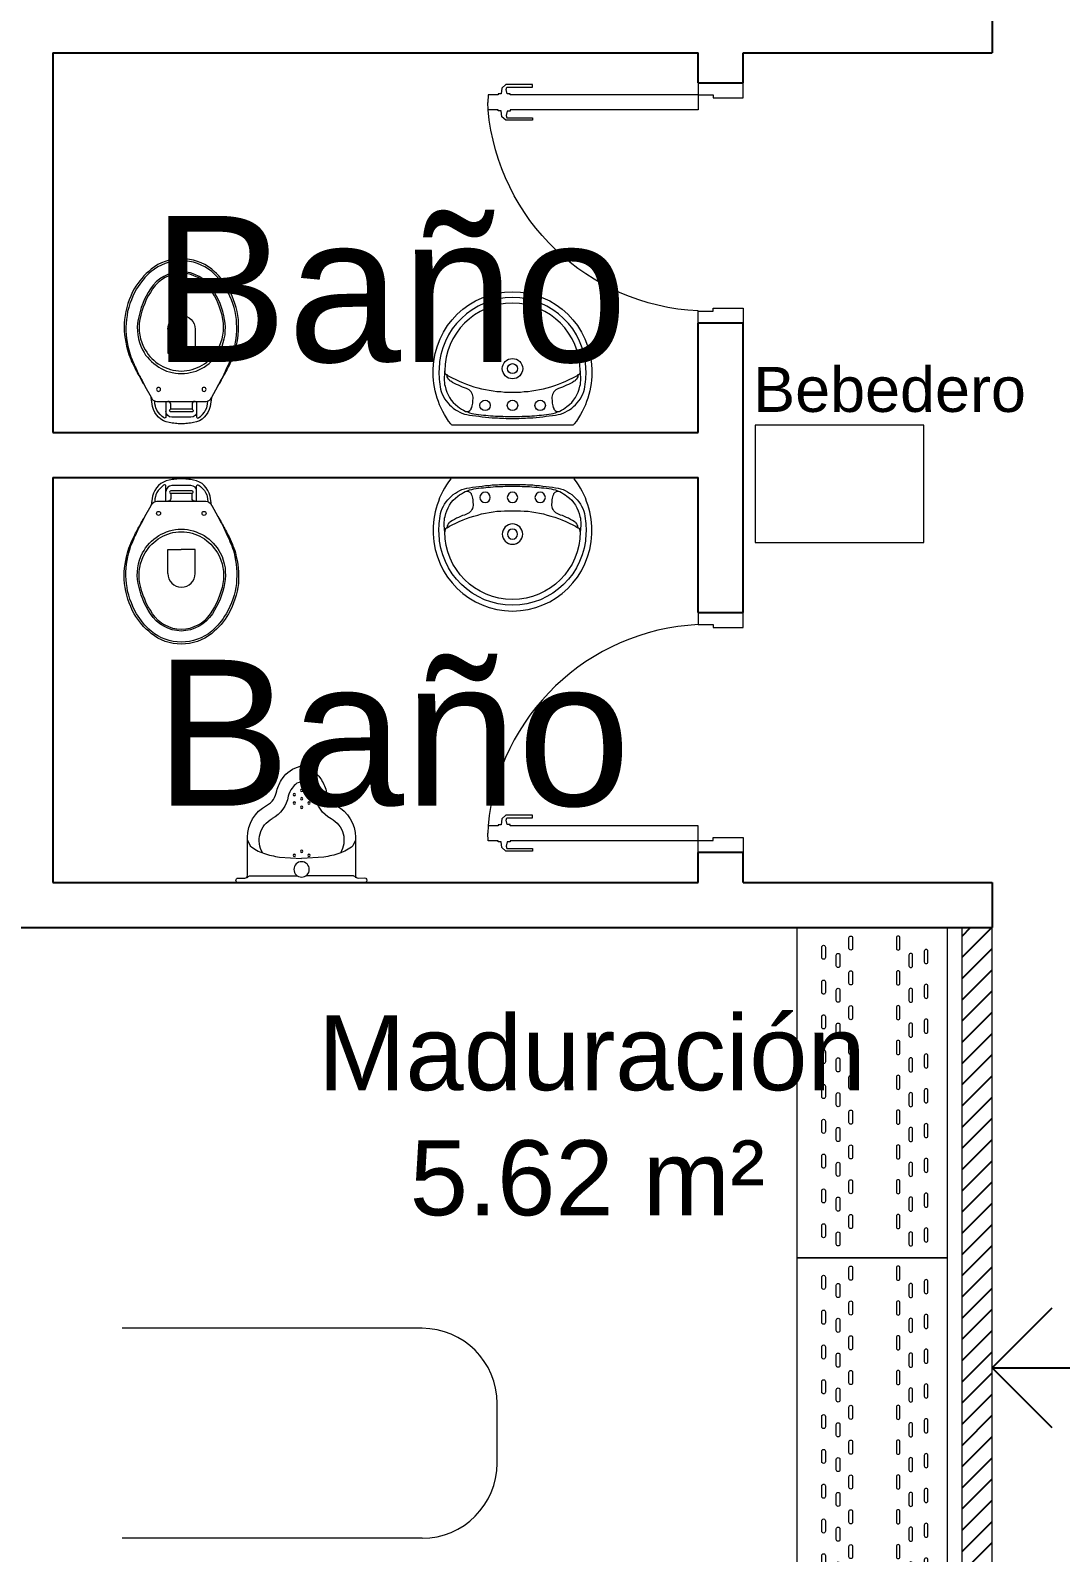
# Model space of a CAD drawing. Extents: x 306 to 2240, y 18 to 779.
# Drawn here: x 697.53 to 700.96, y 364.38 to 369.46 of the extents above; entities that cross this region are included whole.
import ezdxf

# ---------------------------------------------------------------- set-up
doc = ezdxf.new("R2010")
doc.units = 0
doc.header["$MEASUREMENT"] = 0
doc.header["$PDMODE"] = 3
doc.linetypes.add('DASHED', pattern=[0.75, 0.5, -0.25])
doc.linetypes.add('HIDDEN2', pattern=[0.1875, 0.125, -0.0625])
for name, color, linetype in [('0604', 7, 'Continuous'), ('Aberturas', 2, 'Continuous'), ('Cerramiento Camaras', 1, 'Continuous'), ('COTAS', 2, 'Continuous'), ('MAMPOSTERIA', 6, 'Continuous'), ('Nombre de locales', 3, 'Continuous'), ('PANEL CAMARA', 160, 'Continuous'), ('riel', 1, 'DASHED'), ('Sanitario', 1, 'Continuous')]:
    doc.layers.add(name, color=color, linetype=linetype)
doc.layers.add('N-equipamientos', color=1, linetype='Continuous', lineweight=9)
doc.styles.add('arial', font='arial.ttf')
doc.styles.get("Standard").update_dxf_attribs({"font": 'arial.ttf'})
doc.dimstyles.new('Cota 200', dxfattribs={"dimtxt": 0.4, "dimasz": 0.4, "dimexe": 1.25, "dimexo": 0.625, "dimgap": 0.05, "dimtad": 1, "dimzin": 1, "dimtxsty": 'arial', "dimblk": 'OPEN90', "dimcen": 0, "dimse1": 1, "dimse2": 1, "dimclrd": 1, "dimclrt": 2, "dimadec": 0, "dimazin": 0, "dimtfac": 1, "dimtix": 1, "dimtmove": 0, "dimatfit": 3, "dimldrblk": 'OPEN90', "dimfxl": 1, "dimarcsym": 0})

# ---------------------------------------------------------------- blocks, each defined once
blk = doc.blocks.new('A$C2CFD14AB')
at = {"layer": 'N-equipamientos'}
blk.add_lwpolyline([(0, 0), (0, 0.5), (1.1, 0.5), (1.1, 0)], close=True, dxfattribs=at)
for points in [[(0.0664, 0.4117, -0.414214), (0.0724, 0.4177), (0.1074, 0.4177, -0.414214), (0.1134, 0.4117, -0.414214), (0.1074, 0.4057), (0.0724, 0.4057, -0.414214)], [(0.1824, 0.4117, -0.414214), (0.1884, 0.4177), (0.2234, 0.4177, -0.414214), (0.2294, 0.4117, -0.414214), (0.2234, 0.4057), (0.1884, 0.4057, -0.414214)], [(0.2984, 0.4117, -0.414214), (0.3044, 0.4177), (0.3394, 0.4177, -0.414214), (0.3454, 0.4117, -0.414214), (0.3394, 0.4057), (0.3044, 0.4057, -0.414214)], [(0.4144, 0.4117, -0.414214), (0.4204, 0.4177), (0.4554, 0.4177, -0.414214), (0.4614, 0.4117, -0.414214), (0.4554, 0.4057), (0.4204, 0.4057, -0.414214)], [(0.5304, 0.4117, -0.414214), (0.5364, 0.4177), (0.5714, 0.4177, -0.414214), (0.5774, 0.4117, -0.414214), (0.5714, 0.4057), (0.5364, 0.4057, -0.414214)], [(0.6464, 0.4117, -0.414214), (0.6524, 0.4177), (0.6874, 0.4177, -0.414214), (0.6934, 0.4117, -0.414214), (0.6874, 0.4057), (0.6524, 0.4057, -0.414214)], [(0.7624, 0.4117, -0.414214), (0.7684, 0.4177), (0.8034, 0.4177, -0.414214), (0.8094, 0.4117, -0.414214), (0.8034, 0.4057), (0.7684, 0.4057, -0.414214)], [(0.8784, 0.4117, -0.414214), (0.8844, 0.4177), (0.9194, 0.4177, -0.414214), (0.9254, 0.4117, -0.414214), (0.9194, 0.4057), (0.8844, 0.4057, -0.414214)], [(0.9944, 0.4117, -0.414214), (1.0004, 0.4177), (1.0354, 0.4177, -0.414214), (1.0414, 0.4117, -0.414214), (1.0354, 0.4057), (1.0004, 0.4057, -0.414214)], [(0.0391, 0.3635, -0.414214), (0.0451, 0.3695), (0.0801, 0.3695, -0.414214), (0.0861, 0.3635, -0.414214), (0.0801, 0.3575), (0.0451, 0.3575, -0.414214)], [(0.1551, 0.3635, -0.414214), (0.1611, 0.3695), (0.1961, 0.3695, -0.414214), (0.2021, 0.3635, -0.414214), (0.1961, 0.3575), (0.1611, 0.3575, -0.414214)], [(0.2711, 0.3635, -0.414214), (0.2771, 0.3695), (0.3121, 0.3695, -0.414214), (0.3181, 0.3635, -0.414214), (0.3121, 0.3575), (0.2771, 0.3575, -0.414214)], [(0.3871, 0.3635, -0.414214), (0.3931, 0.3695), (0.4281, 0.3695, -0.414214), (0.4341, 0.3635, -0.414214), (0.4281, 0.3575), (0.3931, 0.3575, -0.414214)], [(0.5031, 0.3635, -0.414214), (0.5091, 0.3695), (0.5441, 0.3695, -0.414214), (0.5501, 0.3635, -0.414214), (0.5441, 0.3575), (0.5091, 0.3575, -0.414214)], [(0.6191, 0.3635, -0.414214), (0.6251, 0.3695), (0.6601, 0.3695, -0.414214), (0.6661, 0.3635, -0.414214), (0.6601, 0.3575), (0.6251, 0.3575, -0.414214)], [(0.7351, 0.3635, -0.414214), (0.7411, 0.3695), (0.7761, 0.3695, -0.414214), (0.7821, 0.3635, -0.414214), (0.7761, 0.3575), (0.7411, 0.3575, -0.414214)], [(0.8511, 0.3635, -0.414214), (0.8571, 0.3695), (0.8921, 0.3695, -0.414214), (0.8981, 0.3635, -0.414214), (0.8921, 0.3575), (0.8571, 0.3575, -0.414214)], [(0.9671, 0.3635, -0.414214), (0.9731, 0.3695), (1.0081, 0.3695, -0.414214), (1.0141, 0.3635, -0.414214), (1.0081, 0.3575), (0.9731, 0.3575, -0.414214)], [(0.0971, 0.3215, -0.414214), (0.1031, 0.3275), (0.1381, 0.3275, -0.414214), (0.1441, 0.3215, -0.414214), (0.1381, 0.3155), (0.1031, 0.3155, -0.414214)], [(0.2131, 0.3215, -0.414214), (0.2191, 0.3275), (0.2541, 0.3275, -0.414214), (0.2601, 0.3215, -0.414214), (0.2541, 0.3155), (0.2191, 0.3155, -0.414214)], [(0.3291, 0.3215, -0.414214), (0.3351, 0.3275), (0.3701, 0.3275, -0.414214), (0.3761, 0.3215, -0.414214), (0.3701, 0.3155), (0.3351, 0.3155, -0.414214)], [(0.4451, 0.3215, -0.414214), (0.4511, 0.3275), (0.4861, 0.3275, -0.414214), (0.4921, 0.3215, -0.414214), (0.4861, 0.3155), (0.4511, 0.3155, -0.414214)], [(0.5611, 0.3215, -0.414214), (0.5671, 0.3275), (0.6021, 0.3275, -0.414214), (0.6081, 0.3215, -0.414214), (0.6021, 0.3155), (0.5671, 0.3155, -0.414214)], [(0.6771, 0.3215, -0.414214), (0.6831, 0.3275), (0.7181, 0.3275, -0.414214), (0.7241, 0.3215, -0.414214), (0.7181, 0.3155), (0.6831, 0.3155, -0.414214)], [(0.7931, 0.3215, -0.414214), (0.7991, 0.3275), (0.8341, 0.3275, -0.414214), (0.8401, 0.3215, -0.414214), (0.8341, 0.3155), (0.7991, 0.3155, -0.414214)], [(0.9091, 0.3215, -0.414214), (0.9151, 0.3275), (0.9501, 0.3275, -0.414214), (0.9561, 0.3215, -0.414214), (0.9501, 0.3155), (0.9151, 0.3155, -0.414214)], [(1.0251, 0.3215, -0.414214), (1.0311, 0.3275), (1.0661, 0.3275, -0.414214), (1.0721, 0.3215, -0.414214), (1.0661, 0.3155), (1.0311, 0.3155, -0.414214)], [(0.0971, 0.1635, 0.414214), (0.1031, 0.1575), (0.1381, 0.1575, 0.414214), (0.1441, 0.1635, 0.414214), (0.1381, 0.1695), (0.1031, 0.1695, 0.414214)], [(0.2131, 0.1635, 0.414214), (0.2191, 0.1575), (0.2541, 0.1575, 0.414214), (0.2601, 0.1635, 0.414214), (0.2541, 0.1695), (0.2191, 0.1695, 0.414214)], [(0.3291, 0.1635, 0.414214), (0.3351, 0.1575), (0.3701, 0.1575, 0.414214), (0.3761, 0.1635, 0.414214), (0.3701, 0.1695), (0.3351, 0.1695, 0.414214)], [(0.4451, 0.1635, 0.414214), (0.4511, 0.1575), (0.4861, 0.1575, 0.414214), (0.4921, 0.1635, 0.414214), (0.4861, 0.1695), (0.4511, 0.1695, 0.414214)], [(0.5611, 0.1635, 0.414214), (0.5671, 0.1575), (0.6021, 0.1575, 0.414214), (0.6081, 0.1635, 0.414214), (0.6021, 0.1695), (0.5671, 0.1695, 0.414214)], [(0.6771, 0.1635, 0.414214), (0.6831, 0.1575), (0.7181, 0.1575, 0.414214), (0.7241, 0.1635, 0.414214), (0.7181, 0.1695), (0.6831, 0.1695, 0.414214)], [(0.7931, 0.1635, 0.414214), (0.7991, 0.1575), (0.8341, 0.1575, 0.414214), (0.8401, 0.1635, 0.414214), (0.8341, 0.1695), (0.7991, 0.1695, 0.414214)], [(0.9091, 0.1635, 0.414214), (0.9151, 0.1575), (0.9501, 0.1575, 0.414214), (0.9561, 0.1635, 0.414214), (0.9501, 0.1695), (0.9151, 0.1695, 0.414214)], [(1.0251, 0.1635, 0.414214), (1.0311, 0.1575), (1.0661, 0.1575, 0.414214), (1.0721, 0.1635, 0.414214), (1.0661, 0.1695), (1.0311, 0.1695, 0.414214)], [(0.0391, 0.1215, 0.414214), (0.0451, 0.1155), (0.0801, 0.1155, 0.414214), (0.0861, 0.1215, 0.414214), (0.0801, 0.1275), (0.0451, 0.1275, 0.414214)], [(0.1551, 0.1215, 0.414214), (0.1611, 0.1155), (0.1961, 0.1155, 0.414214), (0.2021, 0.1215, 0.414214), (0.1961, 0.1275), (0.1611, 0.1275, 0.414214)], [(0.2711, 0.1215, 0.414214), (0.2771, 0.1155), (0.3121, 0.1155, 0.414214), (0.3181, 0.1215, 0.414214), (0.3121, 0.1275), (0.2771, 0.1275, 0.414214)], [(0.3871, 0.1215, 0.414214), (0.3931, 0.1155), (0.4281, 0.1155, 0.414214), (0.4341, 0.1215, 0.414214), (0.4281, 0.1275), (0.3931, 0.1275, 0.414214)], [(0.5031, 0.1215, 0.414214), (0.5091, 0.1155), (0.5441, 0.1155, 0.414214), (0.5501, 0.1215, 0.414214), (0.5441, 0.1275), (0.5091, 0.1275, 0.414214)], [(0.6191, 0.1215, 0.414214), (0.6251, 0.1155), (0.6601, 0.1155, 0.414214), (0.6661, 0.1215, 0.414214), (0.6601, 0.1275), (0.6251, 0.1275, 0.414214)], [(0.7351, 0.1215, 0.414214), (0.7411, 0.1155), (0.7761, 0.1155, 0.414214), (0.7821, 0.1215, 0.414214), (0.7761, 0.1275), (0.7411, 0.1275, 0.414214)], [(0.8511, 0.1215, 0.414214), (0.8571, 0.1155), (0.8921, 0.1155, 0.414214), (0.8981, 0.1215, 0.414214), (0.8921, 0.1275), (0.8571, 0.1275, 0.414214)], [(0.9671, 0.1215, 0.414214), (0.9731, 0.1155), (1.0081, 0.1155, 0.414214), (1.0141, 0.1215, 0.414214), (1.0081, 0.1275), (0.9731, 0.1275, 0.414214)], [(0.0522, 0.0704, 0.414214), (0.0582, 0.0644), (0.0932, 0.0644, 0.414214), (0.0992, 0.0704, 0.414214), (0.0932, 0.0764), (0.0582, 0.0764, 0.414214)], [(0.1682, 0.0704, 0.414214), (0.1742, 0.0644), (0.2092, 0.0644, 0.414214), (0.2152, 0.0704, 0.414214), (0.2092, 0.0764), (0.1742, 0.0764, 0.414214)], [(0.2842, 0.0704, 0.414214), (0.2902, 0.0644), (0.3252, 0.0644, 0.414214), (0.3312, 0.0704, 0.414214), (0.3252, 0.0764), (0.2902, 0.0764, 0.414214)], [(0.4002, 0.0704, 0.414214), (0.4062, 0.0644), (0.4412, 0.0644, 0.414214), (0.4472, 0.0704, 0.414214), (0.4412, 0.0764), (0.4062, 0.0764, 0.414214)], [(0.5162, 0.0704, 0.414214), (0.5222, 0.0644), (0.5572, 0.0644, 0.414214), (0.5632, 0.0704, 0.414214), (0.5572, 0.0764), (0.5222, 0.0764, 0.414214)], [(0.6322, 0.0704, 0.414214), (0.6382, 0.0644), (0.6732, 0.0644, 0.414214), (0.6792, 0.0704, 0.414214), (0.6732, 0.0764), (0.6382, 0.0764, 0.414214)], [(0.7482, 0.0704, 0.414214), (0.7542, 0.0644), (0.7892, 0.0644, 0.414214), (0.7952, 0.0704, 0.414214), (0.7892, 0.0764), (0.7542, 0.0764, 0.414214)], [(0.8642, 0.0704, 0.414214), (0.8702, 0.0644), (0.9052, 0.0644, 0.414214), (0.9112, 0.0704, 0.414214), (0.9052, 0.0764), (0.8702, 0.0764, 0.414214)], [(0.9802, 0.0704, 0.414214), (0.9862, 0.0644), (1.0212, 0.0644, 0.414214), (1.0272, 0.0704, 0.414214), (1.0212, 0.0764), (0.9862, 0.0764, 0.414214)]]:
    blk.add_lwpolyline(points, format="xyb", close=True, dxfattribs=at)
blk = doc.blocks.new('_Open90')
at = {"color": 0, "linetype": 'ByBlock', "lineweight": -2}
for p, q in [((-0.5, 0.5), (0, 0)), ((0, 0), (-1, 0)), ((0, 0), (-0.5, -0.5))]:
    blk.add_line(p, q, dxfattribs=at)
blk = doc.blocks.new('*D108')
at = {"layer": 'COTAS', "color": 1, "linetype": 'Continuous', "lineweight": -2, "transparency": 16777216}
blk.add_line((701.1337, 365.0003), (702.5337, 365.0003), dxfattribs=at)
at = {"layer": 'Defpoints', "color": 0, "transparency": 16777216}
for p in [(702.9337, 365.0003), (700.7337, 364.6901, 0), (702.9337, 364.6901)]:
    blk.add_point(p, dxfattribs=at)
at = {"layer": 'COTAS', "color": 1, "lineweight": -2, "transparency": 16777216, "xscale": 0.4, "yscale": 0.4, "zscale": 0.4, "rotation": 180}
blk.add_blockref('_Open90', (700.7337, 365.0003), dxfattribs=at)
at = {"layer": 'COTAS', "color": 1, "lineweight": -2, "transparency": 16777216, "xscale": 0.4, "yscale": 0.4, "zscale": 0.4}
blk.add_blockref('_Open90', (702.9337, 365.0003), dxfattribs=at)
at = {"layer": 'COTAS', "color": 2, "transparency": 16777216, "insert": (701.8337, 365.2907), "char_height": 0.4, "attachment_point": 5, "style": 'arial'}
blk.add_mtext('2,20', dxfattribs=at)
blk = doc.blocks.new('LAV-RAV')
at = {"layer": 'Sanitario', "lineweight": 0}
blk.add_line((0.198, 0), (-0.198, 0), dxfattribs=at)
for points in [[(-0.198, 0), (-0.198, 0), (-0.2008, 0), (-0.2028, 0.0007), (-0.2042, 0.0021), (-0.2056, 0.0041), (-0.2056, 0.0041), (-0.2132, 0.0138), (-0.2201, 0.0241), (-0.2263, 0.0352), (-0.2325, 0.0455), (-0.238, 0.0566), (-0.2429, 0.0676), (-0.247, 0.0793), (-0.2511, 0.0904), (-0.2546, 0.1021), (-0.2573, 0.1145), (-0.2601, 0.1263), (-0.2622, 0.1387), (-0.2636, 0.1504), (-0.2642, 0.1628), (-0.2642, 0.1752), (-0.2642, 0.1877), (-0.2642, 0.1877), (-0.2622, 0.2139), (-0.2573, 0.2394), (-0.2504, 0.2642), (-0.2415, 0.2877), (-0.2297, 0.3105), (-0.2166, 0.3319), (-0.2015, 0.3512), (-0.1842, 0.3698), (-0.1656, 0.3864), (-0.1456, 0.4008), (-0.1235, 0.414), (-0.1007, 0.4243), (-0.0773, 0.4333), (-0.0524, 0.4395), (-0.0262, 0.4436), (0, 0.445)], [(0, 0.4257), (0, 0.4257), (-0.0248, 0.4243), (-0.0483, 0.4209), (-0.0718, 0.4146), (-0.0938, 0.4071), (-0.1145, 0.3967), (-0.1345, 0.385), (-0.1532, 0.3712), (-0.1704, 0.356), (-0.1863, 0.3388), (-0.2008, 0.3208), (-0.2132, 0.3008), (-0.2235, 0.2801), (-0.2318, 0.258), (-0.2387, 0.2353), (-0.2429, 0.2118), (-0.2449, 0.187), (-0.2449, 0.187), (-0.2456, 0.1787), (-0.2456, 0.1697), (-0.2449, 0.1614), (-0.2442, 0.1532), (-0.2435, 0.1449), (-0.2422, 0.1366), (-0.2408, 0.1283), (-0.2394, 0.12), (-0.2394, 0.12), (-0.2373, 0.1118), (-0.2339, 0.1035), (-0.2304, 0.0959), (-0.2263, 0.0883), (-0.2215, 0.0814), (-0.2159, 0.0745), (-0.2097, 0.0683), (-0.2035, 0.0621), (-0.2035, 0.0621), (-0.1973, 0.0566), (-0.1904, 0.0517), (-0.1835, 0.0476), (-0.1759, 0.0435), (-0.1683, 0.04), (-0.1601, 0.0373), (-0.1518, 0.0352), (-0.1435, 0.0338), (-0.1435, 0.0338), (-0.1332, 0.0324), (-0.1221, 0.031), (-0.1118, 0.0297), (-0.1007, 0.0283), (-0.0897, 0.0269), (-0.0787, 0.0262), (-0.0683, 0.0248), (-0.0573, 0.0241), (-0.0573, 0.0241), (-0.0504, 0.0241), (-0.0435, 0.0235), (-0.0359, 0.0235), (-0.029, 0.0235), (-0.0214, 0.0228), (-0.0145, 0.0228), (-0.0069, 0.0228), (0, 0.0228), (0, 0.0228), (0.0069, 0.0228), (0.0145, 0.0228), (0.0214, 0.0228), (0.0283, 0.0235), (0.0359, 0.0235), (0.0428, 0.0235), (0.0504, 0.0241), (0.0573, 0.0241), (0.0573, 0.0241), (0.0683, 0.0248), (0.0787, 0.0262), (0.0897, 0.0269), (0.1007, 0.0283), (0.1118, 0.0297), (0.1221, 0.031), (0.1332, 0.0324), (0.1435, 0.0338), (0.1435, 0.0338), (0.1518, 0.0352), (0.1601, 0.0373), (0.1683, 0.04), (0.1759, 0.0435), (0.1835, 0.0476), (0.1904, 0.0517), (0.1973, 0.0566), (0.2035, 0.0621), (0.2035, 0.0621), (0.2097, 0.0683), (0.2159, 0.0745), (0.2215, 0.0814), (0.2263, 0.0883), (0.2304, 0.0959), (0.2339, 0.1035), (0.2373, 0.1118), (0.2394, 0.12), (0.2394, 0.12), (0.2408, 0.1283), (0.2422, 0.1366), (0.2435, 0.1449), (0.2442, 0.1532), (0.2449, 0.1614), (0.2456, 0.1697), (0.2456, 0.1787), (0.2449, 0.187), (0.2449, 0.187), (0.2429, 0.2118), (0.2387, 0.2353), (0.2318, 0.258), (0.2235, 0.2801), (0.2132, 0.3008), (0.2008, 0.3208), (0.1863, 0.3388), (0.1704, 0.356), (0.1532, 0.3712), (0.1345, 0.385), (0.1145, 0.3967), (0.0938, 0.4071), (0.0718, 0.4146), (0.0483, 0.4209), (0.0248, 0.4243), (0, 0.4257)], [(0, 0.445), (0, 0.445), (0.0269, 0.4436), (0.0524, 0.4395), (0.0773, 0.4333), (0.1014, 0.4243), (0.1242, 0.414), (0.1456, 0.4008), (0.1656, 0.3864), (0.1842, 0.3698), (0.2015, 0.3512), (0.2166, 0.3319), (0.2297, 0.3105), (0.2415, 0.2877), (0.2504, 0.2642), (0.2573, 0.2394), (0.2622, 0.2139), (0.2642, 0.1877), (0.2642, 0.1877), (0.2642, 0.1752), (0.2642, 0.1628), (0.2636, 0.1504), (0.2622, 0.1387), (0.2601, 0.1263), (0.2573, 0.1145), (0.2546, 0.1021), (0.2511, 0.0904), (0.247, 0.0793), (0.2429, 0.0676), (0.238, 0.0566), (0.2325, 0.0455), (0.2263, 0.0352), (0.2201, 0.0241), (0.2132, 0.0138), (0.2056, 0.0041), (0.2056, 0.0041), (0.2042, 0.0021), (0.2028, 0.0007), (0.2008, 0), (0.198, 0)], [(-0.218, 0.1677), (-0.218, 0.1677), (-0.2187, 0.1677), (-0.2194, 0.1677), (-0.2194, 0.1683), (-0.2201, 0.1683), (-0.2201, 0.1683), (-0.2228, 0.1711), (-0.2249, 0.1739), (-0.2256, 0.1773), (-0.2256, 0.1808), (-0.2256, 0.1808), (-0.2263, 0.1746), (-0.227, 0.1683), (-0.2277, 0.1614), (-0.2277, 0.1552), (-0.2277, 0.149), (-0.227, 0.1421), (-0.2263, 0.1359), (-0.2249, 0.1297), (-0.2249, 0.1297), (-0.2222, 0.12), (-0.2187, 0.1104), (-0.2146, 0.1007), (-0.2097, 0.0918), (-0.2042, 0.0835), (-0.1973, 0.0759), (-0.1904, 0.069), (-0.1821, 0.0621), (-0.1821, 0.0621), (-0.1766, 0.058), (-0.1704, 0.0538), (-0.1635, 0.0497), (-0.1573, 0.0469), (-0.1504, 0.0442), (-0.1435, 0.0414), (-0.1359, 0.0393), (-0.129, 0.0379), (-0.129, 0.0379), (-0.1207, 0.0366), (-0.1131, 0.0359), (-0.1049, 0.0345), (-0.0966, 0.0338), (-0.089, 0.0331), (-0.0807, 0.0324), (-0.0731, 0.0317), (-0.0649, 0.031), (-0.0566, 0.0304), (-0.049, 0.0304), (-0.0407, 0.0297), (-0.0324, 0.0297), (-0.0241, 0.029), (-0.0166, 0.029), (-0.0083, 0.029), (0, 0.029), (0, 0.029), (0.0083, 0.029), (0.0166, 0.029), (0.0241, 0.029), (0.0324, 0.0297), (0.0407, 0.0297), (0.049, 0.0304), (0.0566, 0.0304), (0.0649, 0.031), (0.0731, 0.0317), (0.0807, 0.0324), (0.089, 0.0331), (0.0966, 0.0338), (0.1049, 0.0345), (0.1131, 0.0359), (0.1207, 0.0366), (0.129, 0.0379), (0.129, 0.0379), (0.1359, 0.0393), (0.1435, 0.0414), (0.1504, 0.0442), (0.1573, 0.0469), (0.1635, 0.0497), (0.1697, 0.0538), (0.1759, 0.058), (0.1814, 0.0621), (0.1814, 0.0621), (0.1897, 0.069), (0.1973, 0.0759), (0.2035, 0.0835), (0.2097, 0.0918), (0.2146, 0.1007), (0.2187, 0.1104), (0.2222, 0.12), (0.2249, 0.1297), (0.2249, 0.1297), (0.2263, 0.1359), (0.227, 0.1421), (0.2277, 0.149), (0.2277, 0.1552), (0.2277, 0.1614), (0.227, 0.1683), (0.2263, 0.1746), (0.2256, 0.1808), (0.2256, 0.1808), (0.2256, 0.1773), (0.2249, 0.1739), (0.2228, 0.1711), (0.2201, 0.1683), (0.2201, 0.1683), (0.2194, 0.1683), (0.2187, 0.1677), (0.2187, 0.1677), (0.218, 0.1677)], [(-0.218, 0.1677), (-0.218, 0.1677), (-0.2139, 0.1649), (-0.2097, 0.1621), (-0.2056, 0.1601), (-0.2008, 0.158), (-0.2008, 0.158), (-0.189, 0.1518), (-0.1773, 0.1463), (-0.1649, 0.1414), (-0.1532, 0.1366), (-0.1407, 0.1325), (-0.1283, 0.1283), (-0.1159, 0.1249), (-0.1035, 0.1214), (-0.0904, 0.1187), (-0.078, 0.1166), (-0.0649, 0.1145), (-0.0517, 0.1125), (-0.0393, 0.1118), (-0.0262, 0.1104), (-0.0131, 0.1104), (0, 0.1104), (0, 0.1104), (0.0131, 0.1104), (0.0262, 0.1104), (0.0393, 0.1118), (0.0517, 0.1125), (0.0649, 0.1145), (0.078, 0.1166), (0.0904, 0.1187), (0.1035, 0.1214), (0.1159, 0.1249), (0.1283, 0.1283), (0.1407, 0.1325), (0.1532, 0.1366), (0.1649, 0.1414), (0.1773, 0.1463), (0.189, 0.1518), (0.2008, 0.158), (0.2008, 0.158), (0.2056, 0.1601), (0.2097, 0.1621), (0.2139, 0.1649), (0.218, 0.1677)], [(-0.1573, 0.0462), (-0.1573, 0.0462), (-0.1518, 0.0455), (-0.147, 0.0462), (-0.1421, 0.049), (-0.1387, 0.0524), (-0.1387, 0.0524), (-0.138, 0.0531), (-0.138, 0.0538), (-0.138, 0.0545), (-0.1373, 0.0552), (-0.1373, 0.0552), (-0.1359, 0.0593), (-0.1345, 0.0642), (-0.1338, 0.069), (-0.1325, 0.0738), (-0.1318, 0.0787), (-0.1318, 0.0835), (-0.1311, 0.0883), (-0.1311, 0.0931), (-0.1311, 0.0931), (-0.1318, 0.098), (-0.1332, 0.1028), (-0.1352, 0.1069), (-0.1373, 0.1111), (-0.1407, 0.1145), (-0.1442, 0.118), (-0.1483, 0.12), (-0.1532, 0.1221), (-0.1532, 0.1221), (-0.1601, 0.1249), (-0.1663, 0.1269), (-0.1732, 0.1297), (-0.1801, 0.1332), (-0.1863, 0.1359), (-0.1932, 0.1394), (-0.1994, 0.1428), (-0.2056, 0.1463), (-0.2056, 0.1463), (-0.2084, 0.1483), (-0.2104, 0.1504), (-0.2132, 0.1525), (-0.2146, 0.1552), (-0.2159, 0.158), (-0.2173, 0.1614), (-0.218, 0.1642), (-0.218, 0.1677)], [(0.218, 0.1677), (0.218, 0.1677), (0.218, 0.1642), (0.2173, 0.1614), (0.2159, 0.158), (0.2146, 0.1552), (0.2132, 0.1525), (0.2104, 0.1504), (0.2084, 0.1483), (0.2056, 0.1463), (0.2056, 0.1463), (0.1994, 0.1428), (0.1932, 0.1394), (0.1863, 0.1359), (0.1801, 0.1332), (0.1732, 0.1297), (0.1663, 0.1269), (0.1601, 0.1249), (0.1532, 0.1221), (0.1532, 0.1221), (0.1483, 0.12), (0.1442, 0.118), (0.1407, 0.1145), (0.1373, 0.1111), (0.1352, 0.1069), (0.1332, 0.1028), (0.1318, 0.098), (0.1311, 0.0931), (0.1311, 0.0931), (0.1311, 0.0883), (0.1318, 0.0835), (0.1318, 0.0787), (0.1325, 0.0738), (0.1338, 0.069), (0.1345, 0.0642), (0.1359, 0.0593), (0.1373, 0.0552), (0.1373, 0.0552), (0.138, 0.0545), (0.138, 0.0538), (0.138, 0.0531), (0.1387, 0.0524), (0.1387, 0.0524), (0.1421, 0.049), (0.147, 0.0462), (0.1518, 0.0455), (0.1566, 0.0462)]]:
    blk.add_lwpolyline(points, dxfattribs=at)
for centre, radius in [((0, 0.1885), 0.0339), ((0, 0.1885), 0.0166), ((-0.0915, 0.0662), 0.0173), ((0, 0.0662), 0.0173), ((0.0922, 0.0662), 0.0173)]:
    blk.add_circle(centre, radius, dxfattribs=at)
blk.add_arc((0, 0.1808), 0.2256, 0, 180, dxfattribs=at)
blk = doc.blocks.new('INO-CA')
at = {"layer": 'Sanitario', "lineweight": 0}
blk.add_lwpolyline([(0.0452, 0.1395), (-0.046, 0.1395), (-0.0817, 0.1395), (-0.0817, 0.1395), (-0.0868, 0.1403), (-0.0919, 0.1424), (-0.0963, 0.1454), (-0.0992, 0.1497), (-0.1007, 0.1527), (-0.1007, 0.1527), (-0.1007, 0.1534), (-0.1007, 0.1534), (-0.1007, 0.1534), (-0.1014, 0.1534), (-0.1218, 0.1906), (-0.1218, 0.1906), (-0.1247, 0.1957), (-0.1284, 0.2008), (-0.1313, 0.2059), (-0.1335, 0.211), (-0.1335, 0.211), (-0.1364, 0.2161), (-0.1393, 0.2212), (-0.1422, 0.2256), (-0.1452, 0.2307), (-0.1473, 0.2358), (-0.1503, 0.2409), (-0.1532, 0.246), (-0.1554, 0.2511), (-0.1554, 0.2511), (-0.159, 0.2584), (-0.1627, 0.2657), (-0.1663, 0.273), (-0.1692, 0.2803), (-0.1721, 0.2883), (-0.1751, 0.2956), (-0.178, 0.3036), (-0.1802, 0.3117), (-0.1802, 0.3117), (-0.1831, 0.3241), (-0.186, 0.3365), (-0.1882, 0.3489), (-0.1897, 0.362), (-0.1911, 0.3744), (-0.1911, 0.3875), (-0.1911, 0.3999), (-0.1904, 0.4131), (-0.1904, 0.4131), (-0.1882, 0.4262), (-0.186, 0.4393), (-0.1824, 0.4525), (-0.1787, 0.4656), (-0.1743, 0.478), (-0.1692, 0.4904), (-0.1641, 0.5028), (-0.1576, 0.5145), (-0.1576, 0.5145), (-0.1517, 0.5239), (-0.1459, 0.5327), (-0.1393, 0.5414), (-0.1328, 0.5495), (-0.1255, 0.5582), (-0.1174, 0.5655), (-0.1094, 0.5728), (-0.1014, 0.5801), (-0.1014, 0.5801), (-0.0905, 0.5881), (-0.0788, 0.5954), (-0.0664, 0.6013), (-0.054, 0.6064), (-0.0408, 0.61), (-0.0277, 0.6129), (-0.0139, 0.6144), (0, 0.6151), (0, 0.6151), (0.0139, 0.6144), (0.027, 0.6129), (0.0401, 0.61), (0.0532, 0.6064), (0.0656, 0.6013), (0.0781, 0.5954), (0.0897, 0.5881), (0.1007, 0.5801), (0.1007, 0.5801), (0.1087, 0.5728), (0.1167, 0.5655), (0.1247, 0.5582), (0.132, 0.5495), (0.1386, 0.5414), (0.1452, 0.5327), (0.151, 0.5239), (0.1568, 0.5145), (0.1568, 0.5145), (0.1634, 0.5028), (0.1685, 0.4904), (0.1736, 0.478), (0.178, 0.4656), (0.1816, 0.4525), (0.1853, 0.4393), (0.1875, 0.4262), (0.1897, 0.4131), (0.1897, 0.4131), (0.1904, 0.3999), (0.1904, 0.3875), (0.1904, 0.3744), (0.1889, 0.362), (0.1875, 0.3489), (0.1853, 0.3365), (0.1824, 0.3241), (0.1794, 0.3117), (0.1794, 0.3117), (0.1773, 0.3036), (0.1743, 0.2956), (0.1714, 0.2883), (0.1685, 0.2803), (0.1656, 0.273), (0.1619, 0.2657), (0.1583, 0.2584), (0.1546, 0.2511), (0.1546, 0.2511), (0.1525, 0.246), (0.1495, 0.2409), (0.1473, 0.2358), (0.1444, 0.2307), (0.1415, 0.2256), (0.1386, 0.2212), (0.1364, 0.2161), (0.1335, 0.211), (0.1335, 0.211), (0.1306, 0.2059), (0.1277, 0.2008), (0.124, 0.1957), (0.1211, 0.1906), (0.1007, 0.1534), (0.1007, 0.1534), (0.1007, 0.1534), (0.1007, 0.1534), (0.1007, 0.1534), (0.1007, 0.1527), (0.0985, 0.1497), (0.0985, 0.1497), (0.0956, 0.1454), (0.0912, 0.1424), (0.0861, 0.1403), (0.081, 0.1395)], close=True, dxfattribs=at)
for points in [[(-0.1218, 0.1906), (-0.1328, 0.211), (-0.1328, 0.211), (-0.1357, 0.2161), (-0.1379, 0.2212), (-0.1408, 0.2256), (-0.143, 0.2307), (-0.1452, 0.2358), (-0.1473, 0.2409), (-0.1495, 0.246), (-0.1517, 0.2511), (-0.1517, 0.2511), (-0.1554, 0.2584), (-0.159, 0.2657), (-0.1619, 0.273), (-0.1656, 0.281), (-0.1685, 0.2883), (-0.1709, 0.2955), (-0.1736, 0.3036), (-0.1758, 0.3117), (-0.1758, 0.3117), (-0.1787, 0.3241), (-0.1809, 0.3365), (-0.1831, 0.3489), (-0.1845, 0.362), (-0.1853, 0.3744), (-0.1853, 0.3875), (-0.1845, 0.3999), (-0.1838, 0.4131), (-0.1838, 0.4131), (-0.1816, 0.4262), (-0.1794, 0.4393), (-0.1758, 0.4525), (-0.1721, 0.4656), (-0.167, 0.478), (-0.1619, 0.4904), (-0.1561, 0.5028), (-0.1495, 0.5145), (-0.1495, 0.5145), (-0.1444, 0.5225), (-0.1393, 0.5298), (-0.1335, 0.5378), (-0.1277, 0.5451), (-0.1218, 0.5524), (-0.1153, 0.559), (-0.1087, 0.5655), (-0.1014, 0.5721), (-0.1014, 0.5721), (-0.0905, 0.5808), (-0.0788, 0.5881), (-0.0664, 0.594), (-0.054, 0.5991), (-0.0408, 0.6034), (-0.0277, 0.6064), (-0.0139, 0.6078), (0, 0.6086), (0, 0.6086), (0.0139, 0.6078), (0.027, 0.6064), (0.0408, 0.6034), (0.0532, 0.5991), (0.0664, 0.594), (0.0781, 0.5881), (0.0897, 0.5808), (0.1007, 0.5721), (0.1007, 0.5721), (0.108, 0.5655), (0.1145, 0.559), (0.1211, 0.5524), (0.1269, 0.5451), (0.1328, 0.5378), (0.1386, 0.5298), (0.1437, 0.5225), (0.1488, 0.5145), (0.1488, 0.5145), (0.1554, 0.5028), (0.1612, 0.4904), (0.1663, 0.478), (0.1714, 0.4656), (0.1751, 0.4525), (0.1787, 0.4393), (0.1809, 0.4262), (0.1831, 0.4131), (0.1831, 0.4131), (0.1842, 0.4009), (0.1845, 0.3875), (0.1845, 0.3744), (0.1838, 0.362), (0.1824, 0.3489), (0.1802, 0.3365), (0.178, 0.3241), (0.1751, 0.3117), (0.1751, 0.3117), (0.1729, 0.3036), (0.17, 0.2964), (0.1678, 0.2883), (0.1649, 0.281), (0.1619, 0.273), (0.1583, 0.2657), (0.1554, 0.2584), (0.1517, 0.2511), (0.1517, 0.2511), (0.1495, 0.246), (0.1473, 0.2409), (0.1452, 0.2358), (0.1422, 0.2307), (0.1401, 0.2256), (0.1371, 0.2212), (0.1349, 0.2161), (0.132, 0.211), (0.1211, 0.1906)], [(0.1291, 0.3117), (0.1291, 0.3117), (0.124, 0.3029), (0.1189, 0.2942), (0.1123, 0.2869), (0.1058, 0.2788), (0.0992, 0.2723), (0.0919, 0.2657), (0.0839, 0.2599), (0.0751, 0.254), (0.0671, 0.2489), (0.0584, 0.2453), (0.0489, 0.2409), (0.0394, 0.238), (0.0299, 0.2358), (0.0197, 0.2336), (0.0102, 0.2329), (0, 0.2322), (0, 0.2322), (-0.0102, 0.2329), (-0.0204, 0.2336), (-0.0299, 0.2358), (-0.0401, 0.238), (-0.0496, 0.2409), (-0.0584, 0.2453), (-0.0678, 0.2489), (-0.0759, 0.254), (-0.0846, 0.2599), (-0.0926, 0.2657), (-0.0999, 0.2723), (-0.1065, 0.2788), (-0.1131, 0.2869), (-0.1196, 0.2942), (-0.1247, 0.3029), (-0.1298, 0.3117), (-0.1298, 0.3117), (-0.1357, 0.3233), (-0.1401, 0.3357), (-0.143, 0.3481), (-0.1459, 0.3613), (-0.1466, 0.3744), (-0.1473, 0.3868), (-0.1466, 0.3999), (-0.1444, 0.4131), (-0.1444, 0.4131), (-0.1415, 0.4262), (-0.1379, 0.4393), (-0.1342, 0.4525), (-0.1291, 0.4656), (-0.124, 0.478), (-0.1174, 0.4904), (-0.1109, 0.5028), (-0.1036, 0.5145), (-0.1036, 0.5145), (-0.0941, 0.5269), (-0.0839, 0.5378), (-0.0722, 0.548), (-0.0591, 0.556), (-0.0452, 0.5626), (-0.0306, 0.5677), (-0.0153, 0.5706), (0, 0.5721), (0, 0.5721), (0.0153, 0.5706), (0.0306, 0.5677), (0.0445, 0.5626), (0.0584, 0.556), (0.0715, 0.548), (0.0832, 0.5378), (0.0934, 0.5269), (0.1029, 0.5145), (0.1029, 0.5145), (0.1101, 0.5028), (0.1167, 0.4904), (0.1233, 0.478), (0.1284, 0.4656), (0.1335, 0.4525), (0.1371, 0.4393), (0.1408, 0.4262), (0.1437, 0.4131), (0.1437, 0.4131), (0.1459, 0.3999), (0.1466, 0.3868), (0.1459, 0.3744), (0.1452, 0.3613), (0.1422, 0.3481), (0.1393, 0.3357), (0.1349, 0.3233), (0.1291, 0.3117)], [(0.1204, 0.3117), (0.1204, 0.3117), (0.1153, 0.3036), (0.1101, 0.2964), (0.1043, 0.2891), (0.0977, 0.2825), (0.0912, 0.2767), (0.0846, 0.2708), (0.0773, 0.265), (0.0693, 0.2606), (0.0613, 0.2562), (0.0532, 0.2526), (0.0452, 0.2489), (0.0365, 0.246), (0.0277, 0.2438), (0.0182, 0.2424), (0.0095, 0.2416), (0, 0.2409), (0, 0.2409), (-0.0095, 0.2416), (-0.019, 0.2424), (-0.0277, 0.2438), (-0.0365, 0.246), (-0.0452, 0.2489), (-0.054, 0.2526), (-0.062, 0.2562), (-0.07, 0.2606), (-0.0773, 0.265), (-0.0846, 0.2708), (-0.0919, 0.2767), (-0.0985, 0.2825), (-0.1043, 0.2891), (-0.1101, 0.2964), (-0.1153, 0.3036), (-0.1204, 0.3117), (-0.1204, 0.3117), (-0.1269, 0.3233), (-0.132, 0.3357), (-0.1357, 0.3481), (-0.1386, 0.3605), (-0.1408, 0.3737), (-0.1408, 0.3868), (-0.1408, 0.3999), (-0.1386, 0.4131), (-0.1386, 0.4131), (-0.1357, 0.4269), (-0.132, 0.4401), (-0.1277, 0.4532), (-0.1233, 0.4656), (-0.1174, 0.4787), (-0.1109, 0.4911), (-0.1036, 0.5028), (-0.0963, 0.5145), (-0.0963, 0.5145), (-0.0875, 0.5261), (-0.0781, 0.5363), (-0.0671, 0.5451), (-0.0547, 0.5524), (-0.0423, 0.5582), (-0.0284, 0.5633), (-0.0146, 0.5655), (0, 0.567), (0, 0.567), (0.0146, 0.5655), (0.0284, 0.5633), (0.0416, 0.5582), (0.054, 0.5524), (0.0664, 0.5451), (0.0773, 0.5363), (0.0868, 0.5261), (0.0956, 0.5145), (0.0956, 0.5145), (0.1029, 0.5028), (0.1101, 0.4911), (0.1167, 0.4787), (0.1218, 0.4656), (0.1269, 0.4532), (0.1313, 0.4401), (0.1349, 0.4269), (0.1379, 0.4131), (0.1379, 0.4131), (0.1401, 0.3999), (0.1408, 0.3868), (0.1401, 0.3737), (0.1386, 0.3605), (0.1357, 0.3481), (0.132, 0.3357), (0.1269, 0.3233), (0.1204, 0.3117)], [(-0.046, 0.3802), (-0.046, 0.3), (0, 0.3)], [(0.0452, 0.3802), (0.0452, 0.3), (0, 0.3)], [(-0.1007, 0.1527), (-0.1007, 0.1527), (-0.1007, 0.1527), (-0.1007, 0.1527), (-0.1007, 0.1527), (-0.1007, 0.1527), (-0.0963, 0.1227), (-0.0963, 0.1227), (-0.0934, 0.1125), (-0.089, 0.1031), (-0.0832, 0.095), (-0.0766, 0.087), (-0.0693, 0.0804), (-0.0605, 0.0753), (-0.0511, 0.0717), (-0.0408, 0.0688), (-0.0408, 0.0688), (-0.0357, 0.068), (-0.0306, 0.0673), (-0.0255, 0.0666), (-0.0204, 0.0658), (-0.0153, 0.0658), (-0.0102, 0.0651), (-0.0051, 0.0651), (0, 0.0651), (0, 0.0651), (0.0051, 0.0651), (0.0102, 0.0651), (0.0153, 0.0658), (0.0197, 0.0658), (0.0248, 0.0666), (0.0299, 0.0673), (0.035, 0.068), (0.0401, 0.0688), (0.0401, 0.0688), (0.0503, 0.0717), (0.0598, 0.0753), (0.0686, 0.0804), (0.0759, 0.087), (0.0824, 0.095), (0.0883, 0.1031), (0.0926, 0.1125), (0.0956, 0.1227), (0.0999, 0.1527), (0.0999, 0.1527), (0.0999, 0.1527), (0.0999, 0.1527), (0.0999, 0.1527), (0.1007, 0.1527)], [(-0.0768, 0.1037), (-0.081, 0.1107), (-0.0846, 0.118), (-0.0863, 0.1236), (-0.0877, 0.1317), (-0.0883, 0.141)], [(-0.0511, 0.1395), (-0.0511, 0.1067), (-0.0511, 0.0885), (-0.0511, 0.0885), (-0.0518, 0.0863), (-0.0532, 0.0848), (-0.0554, 0.0841), (-0.059, 0.0858), (-0.059, 0.0858), (-0.0635, 0.0897), (-0.0705, 0.0963), (-0.0768, 0.1037)], [(-0.0511, 0.1027), (-0.0503, 0.0987), (-0.046, 0.0928), (-0.0394, 0.0885), (-0.0314, 0.087), (0, 0.087), (0.0314, 0.087), (0.0314, 0.087), (0.0394, 0.0885), (0.0452, 0.0928), (0.0496, 0.0987), (0.0511, 0.1067)], [(-0.046, 0.1395), (-0.046, 0.1395), (-0.0416, 0.1388), (-0.0387, 0.1366), (-0.0365, 0.1337), (-0.0357, 0.13), (-0.0357, 0.1169), (-0.0357, 0.1169), (-0.0357, 0.1155), (-0.0365, 0.114), (-0.0372, 0.1125), (-0.0387, 0.1111), (-0.0387, 0.1111), (-0.0394, 0.1089), (-0.0394, 0.1067), (-0.0379, 0.1052), (-0.0357, 0.1045), (0, 0.1045), (0.035, 0.1045), (0.035, 0.1045), (0.0372, 0.1052), (0.0387, 0.1067), (0.0394, 0.1089), (0.0379, 0.1111), (0.0379, 0.1111), (0.0365, 0.1125), (0.0357, 0.114), (0.035, 0.1155), (0.035, 0.1169), (0.035, 0.13), (0.035, 0.13), (0.0357, 0.1337), (0.0379, 0.1366), (0.0408, 0.1388), (0.0452, 0.1395)], [(-0.0368, 0.1133), (0, 0.1133), (0.0361, 0.1133)], [(0.0511, 0.1395), (0.0511, 0.1067), (0.0511, 0.0885), (0.0511, 0.0885), (0.0518, 0.0863), (0.0532, 0.0848), (0.0554, 0.0841), (0.059, 0.0858), (0.059, 0.0858), (0.0635, 0.0897), (0.0705, 0.0963), (0.0768, 0.1037)], [(0.0768, 0.1037), (0.081, 0.1107), (0.0846, 0.118), (0.0863, 0.1236), (0.0877, 0.1317), (0.0883, 0.141)]]:
    blk.add_lwpolyline(points, dxfattribs=at)
for centre in [(-0.0758, 0.1798), (0.0758, 0.1798)]:
    blk.add_circle(centre, 0.00672, dxfattribs=at)
blk.add_arc((-0.0004, 0.3802), 0.0456, 0, 180, dxfattribs=at)
blk = doc.blocks.new('P70')
at = {"layer": 'Aberturas', "lineweight": 0}
for p, q in [((423.3293, -727.9513), (423.3544, -727.9509)), ((423.3293, -727.9847), (423.3293, -727.9513)), ((423.3794, -727.9513), (423.3544, -727.9509)), ((423.3794, -727.9847), (423.3794, -727.9513)), ((423.2948, -728.01), (423.3067, -727.997)), ((423.2948, -728.0992), (423.2948, -728.01)), ((423.3067, -727.997), (423.326, -727.9944)), ((423.326, -727.9847), (423.3293, -727.9847)), ((423.326, -727.9944), (423.326, -727.9847)), ((423.3827, -727.9847), (423.3794, -727.9847)), ((423.3827, -727.9944), (423.3827, -727.9847)), ((423.402, -727.997), (423.3827, -727.9944)), ((423.4139, -728.01), (423.402, -727.997)), ((423.4139, -728.0992), (423.4139, -728.01)), ((423.311, -728.0121), (423.3034, -728.0137)), ((423.3034, -728.0137), (423.3034, -728.0992)), ((423.3255, -728.0148), (423.311, -728.0121)), ((423.3255, -728.0245), (423.3255, -728.0148)), ((423.3293, -728.0245), (423.3255, -728.0245)), ((423.3293, -728.6513), (423.3293, -728.0245)), ((423.3794, -728.6513), (423.3794, -728.0245)), ((423.3794, -728.0245), (423.3832, -728.0245)), ((423.3832, -728.0148), (423.3977, -728.0121)), ((423.3832, -728.0245), (423.3832, -728.0148)), ((423.3977, -728.0121), (423.4053, -728.0137)), ((423.4053, -728.0137), (423.4053, -728.0992)), ((423.3034, -728.0992), (423.2948, -728.0992)), ((423.4053, -728.0992), (423.4139, -728.0992)), ((423.3293, -728.6513), (423.3794, -728.6513))]:
    blk.add_line(p, q, dxfattribs=at)
for points in [[(423.2896, -728.8013), (423.2896, -728.6513), (423.3296, -728.6513), (423.3296, -728.7013), (423.3396, -728.7013), (423.3396, -728.8013)], [(424.0396, -728.8013), (424.0896, -728.8013), (424.0896, -728.6513), (424.0496, -728.6513), (424.0496, -728.7013), (424.0396, -728.7013)]]:
    blk.add_lwpolyline(points, close=True, dxfattribs=at)
at = {"layer": 'Aberturas', "color": 1, "lineweight": 0}
blk.add_arc((423.3105, -728.688), 0.7399, 2.8433, 84.6569, dxfattribs=at)
blk = doc.blocks.new('MING1')
at = {"layer": 'Sanitario', "lineweight": 0}
for p, q in [((-0.2031, 0.026), (-0.0166, 0.026)), ((0.2019, 0.026), (0.0154, 0.026))]:
    blk.add_line(p, q, dxfattribs=at)
blk.add_lwpolyline([(-0.1356, 0.3002, 0.277467), (-0.21, 0.1764), (-0.21, 0.0285, -0.414214), (-0.2205, 0.018), (-0.246, 0.018, 1), (-0.246, 0), (0.246, 0, 1), (0.246, 0.018), (0.2205, 0.018, -0.414214), (0.21, 0.0285), (0.21, 0.1764, 0.277467), (0.1355, 0.3002, -0.245336), (0.0962, 0.3575, 0.081155), (0.074, 0.4051, 0.184658), (0.0047, 0.4531, 0.121315), (-0.0049, 0.4531, 0.184658), (-0.0741, 0.4051, 0.081155), (-0.0964, 0.3574, -0.245336)], format="xyb", close=True, dxfattribs=at)
for points in [[(-0.0007, 0.3918), (-0.0197, 0.3865, 0.088171), (-0.0376, 0.3682, 0.075175), (-0.0529, 0.3364, 0.081155)], [(-0.0007, 0.3918), (0.0183, 0.3865, -0.088171), (0.0362, 0.3682, -0.075175), (0.0515, 0.3364, -0.081155)], [(-0.2107, 0.1649), (-0.2002, 0.1428, 0.09017), (-0.1491, 0.1144, 0.04702), (-0.0866, 0.0995), (-0.0006, 0.0935)], [(0.2093, 0.165), (0.1989, 0.1428, -0.09017), (0.1478, 0.1144, -0.04702), (0.0853, 0.0995), (-0.0006, 0.0935)]]:
    blk.add_lwpolyline(points, format="xyb", dxfattribs=at)
for centre, radius in [((-0.0007, 0.3592), 0.0045), ((-0.0293, 0.3427), 0.0045), ((-0.0293, 0.3097), 0.0045), ((-0.0007, 0.3262), 0.0045), ((-0.0007, 0.2932), 0.0045), ((0.0279, 0.3427), 0.0045), ((0.0279, 0.3097), 0.0045), ((-0.0006, 0.1224), 0.0045), ((-0.0292, 0.1059), 0.0045), ((-0.0006, 0.0514), 0.03), ((0.0279, 0.1059), 0.0045)]:
    blk.add_circle(centre, radius, dxfattribs=at)
for centre, radius, start, end in [((-0.1714, 0.3549), 0.12, 297.97925, 351.12603), ((0.1701, 0.355), 0.12, 188.89322, 242.04), ((-0.0705, 0.1649), 0.0952, 117.97925, 211.44885), ((0.0692, 0.1649), 0.0952, 328.57041, 62.04), ((-0.2031, 0.0185), 0.0075, 90.00911, 180.00875), ((0.2019, 0.0185), 0.0075, 0.01051, 90.01015)]:
    blk.add_arc(centre, radius, start, end, dxfattribs=at)

msp = doc.modelspace()

# ---------------------------------------------------------------- hatches: boundary and pattern name
at = {"layer": 'PANEL CAMARA'}
h = msp.add_hatch(dxfattribs=at)
h.set_pattern_fill('ANSI31', color=256, scale=0.4)
h.set_pattern_definition([(45, (23.692263, 19.363203), (-0.035355339, 0.035355339), [])])
h.paths.add_polyline_path([(700.6337, 366.4675), (700.7337, 366.4675), (700.7337, 361.9325), (700.6337, 361.9325)])

# ---------------------------------------------------------------- linework, layer by layer
at = {"layer": '0604'}
msp.add_line((699.9037, 369.2825, 0), (699.9037, 369.3825, 0), dxfattribs=at)
at = {"layer": 'Aberturas', "lineweight": 0, "elevation": 0}
msp.add_lwpolyline([(699.944, 367.7513), (700.5055, 367.7513), (700.5055, 368.1421), (699.944, 368.1421)], close=True, dxfattribs=at)
at = {"layer": 'Cerramiento Camaras', "lineweight": 0}
for p, q in [((700.6337, 361.9325, 0), (700.6337, 366.4675, 0)), ((700.7337, 361.9325, 0), (700.7337, 366.4675, 0))]:
    msp.add_line(p, q, dxfattribs=at)
at = {"layer": 'MAMPOSTERIA'}
for p, q in [((700.7337, 370.6663, 0), (700.7337, 369.3825, 0)), ((697.6037, 369.3825, 0), (699.7537, 369.3825, 0)), ((697.6037, 369.3825, 0), (697.6037, 368.1175, 0)), ((699.7537, 369.2825, 0), (699.7537, 369.3825, 0)), ((699.9037, 369.3825, 0), (700.7337, 369.3825, 0)), ((699.7537, 369.2825, 0), (699.9037, 369.2825, 0)), ((699.7537, 368.1175, 0), (699.7537, 368.4825, 0)), ((699.9037, 368.4825, 0), (699.7537, 368.4825, 0)), ((699.9037, 367.5175, 0), (699.9037, 368.4825, 0)), ((697.6037, 368.1175, 0), (699.7537, 368.1175, 0)), ((697.6037, 367.9675, 0), (697.6037, 366.6175, 0)), ((697.6037, 367.9675, 0), (699.7537, 367.9675, 0)), ((699.7537, 367.5175, 0), (699.7537, 367.9675, 0)), ((699.7537, 367.5175, 0), (699.9037, 367.5175, 0)), ((699.7537, 366.6175, 0), (699.7537, 366.7175, 0)), ((699.9037, 366.7175, 0), (699.7537, 366.7175, 0)), ((699.9037, 366.7175, 0), (699.7537, 366.7175, 0)), ((699.9037, 366.7175, 0), (699.7537, 366.7175, 0)), ((699.9037, 366.6175, 0), (699.9037, 366.7175, 0)), ((697.6037, 366.6175, 0), (699.7537, 366.6175, 0)), ((699.9037, 366.6175, 0), (700.7337, 366.6175, 0)), ((700.7337, 366.6175, 0), (700.7337, 366.4675, 0)), ((697.4537, 366.4675, 0), (700.7337, 366.4675, 0))]:
    msp.add_line(p, q, dxfattribs=at)
at = {"layer": 'riel', "color": 8, "linetype": 'HIDDEN2', "ltscale": 8}
msp.add_line((699.0837, 367.0148, 0), (699.0837, 367.1146, 0), dxfattribs=at)
at = {"layer": 'riel', "color": 8, "linetype": 'HIDDEN2', "lineweight": 0, "ltscale": 8}
for p, q in [((698.8339, 365.1322, 0), (690.3049, 365.1322, 0)), ((699.0837, 364.7824, 0), (699.0837, 364.8821, 0)), ((699.0837, 364.6826, 0), (699.0837, 364.7824, 0)), ((698.8339, 364.4325, 0), (690.3049, 364.4325, 0))]:
    msp.add_line(p, q, dxfattribs=at)
for centre, start, end in [((698.8337, 364.8822, 0), 359.9707, 89.9707), ((698.8337, 364.6825, 0), 270.0293, 0.0293)]:
    msp.add_arc(centre, 0.25, start, end, dxfattribs=at)

# ---------------------------------------------------------------- block references
at = {"layer": 'Aberturas', "xscale": -1, "rotation": 90}
msp.add_blockref('P70', (-28.8976, 792.572, 0), dxfattribs=at)
at = {"layer": 'Aberturas', "rotation": 89.99999999999999}
msp.add_blockref('P70', (-28.8976, -56.5721, 0), dxfattribs=at)
at = {"layer": 'N-equipamientos', "lineweight": 0, "rotation": 89.9999999999999}
for p in [(700.5837, 365.3675, 0), (700.5837, 365.3675, 0), (700.5837, 364.2675, 0), (700.5837, 364.2675, 0)]:
    msp.add_blockref('A$C2CFD14AB', p, dxfattribs=at)
at = {"layer": 'Sanitario', "lineweight": 0, "xscale": -1}
msp.add_blockref('INO-CA', (698.0314, 368.0816, 0), dxfattribs=at)
at = {"layer": 'Sanitario', "lineweight": 0}
msp.add_blockref('LAV-RAV', (699.1351, 368.1419, 0), dxfattribs=at)
at = {"layer": 'Sanitario', "lineweight": 0, "rotation": 180}
msp.add_blockref('INO-CA', (698.0314, 368.0278, 0), dxfattribs=at)
at = {"layer": 'Sanitario', "lineweight": 0, "xscale": -1, "rotation": 180}
msp.add_blockref('LAV-RAV', (699.1351, 367.9675, 0), dxfattribs=at)
at = {"layer": 'Sanitario', "lineweight": 0, "xscale": -0.8562913157119492, "yscale": 0.8562913157119492, "zscale": 0.8562913157119492, "rotation": 0.009627291189611099}
msp.add_blockref('MING1', (698.4318, 366.6175, 0), dxfattribs=at)

# ---------------------------------------------------------------- texts
at = {"layer": 'Nombre de locales', "color": 253, "lineweight": 0, "char_height": 0.48633, "width": 7.040249, "attachment_point": 1, "style": 'arial'}
for insert in [(697.9324, 368.8394, 0), (697.9423, 367.3602, 0)]:
    msp.add_mtext('{\\C4;Baño}', dxfattribs=dict(at, insert=insert))
at = {"layer": 'Nombre de locales', "insert": (697.434, 368.3362, 0), "char_height": 0.15, "width": 5.892172, "attachment_point": 1}
msp.add_mtext('\\pi2.5032;Bebedero', dxfattribs=at)
at = {"layer": 'Nombre de locales', "lineweight": 0, "insert": (698.4179, 366.1757, 0), "char_height": 0.25, "width": 1.914438, "attachment_point": 1}
msp.add_mtext('{\\W0.71904;\\C95; \\W1;Maduración \\P{\\W3.86137; }5.62 m²}', dxfattribs=at)

# ---------------------------------------------------------------- dimensions: what is measured, and where the dimension line sits
at = {"layer": 'COTAS'}
dim = msp.add_linear_dim(base=(702.9337, 365.0003, 0), p1=(700.7337, 364.6901, 0), p2=(702.9337, 364.6901, 0), dimstyle='Cota 200', override={"dimfxl": 7, "dimfxlon": 1}, dxfattribs=at)
dim.commit()
dim.dimension.update_dxf_attribs({"geometry": '*D108', "text_midpoint": (701.8337, 365.2907, 0)})

doc.saveas('drawing.dxf')
